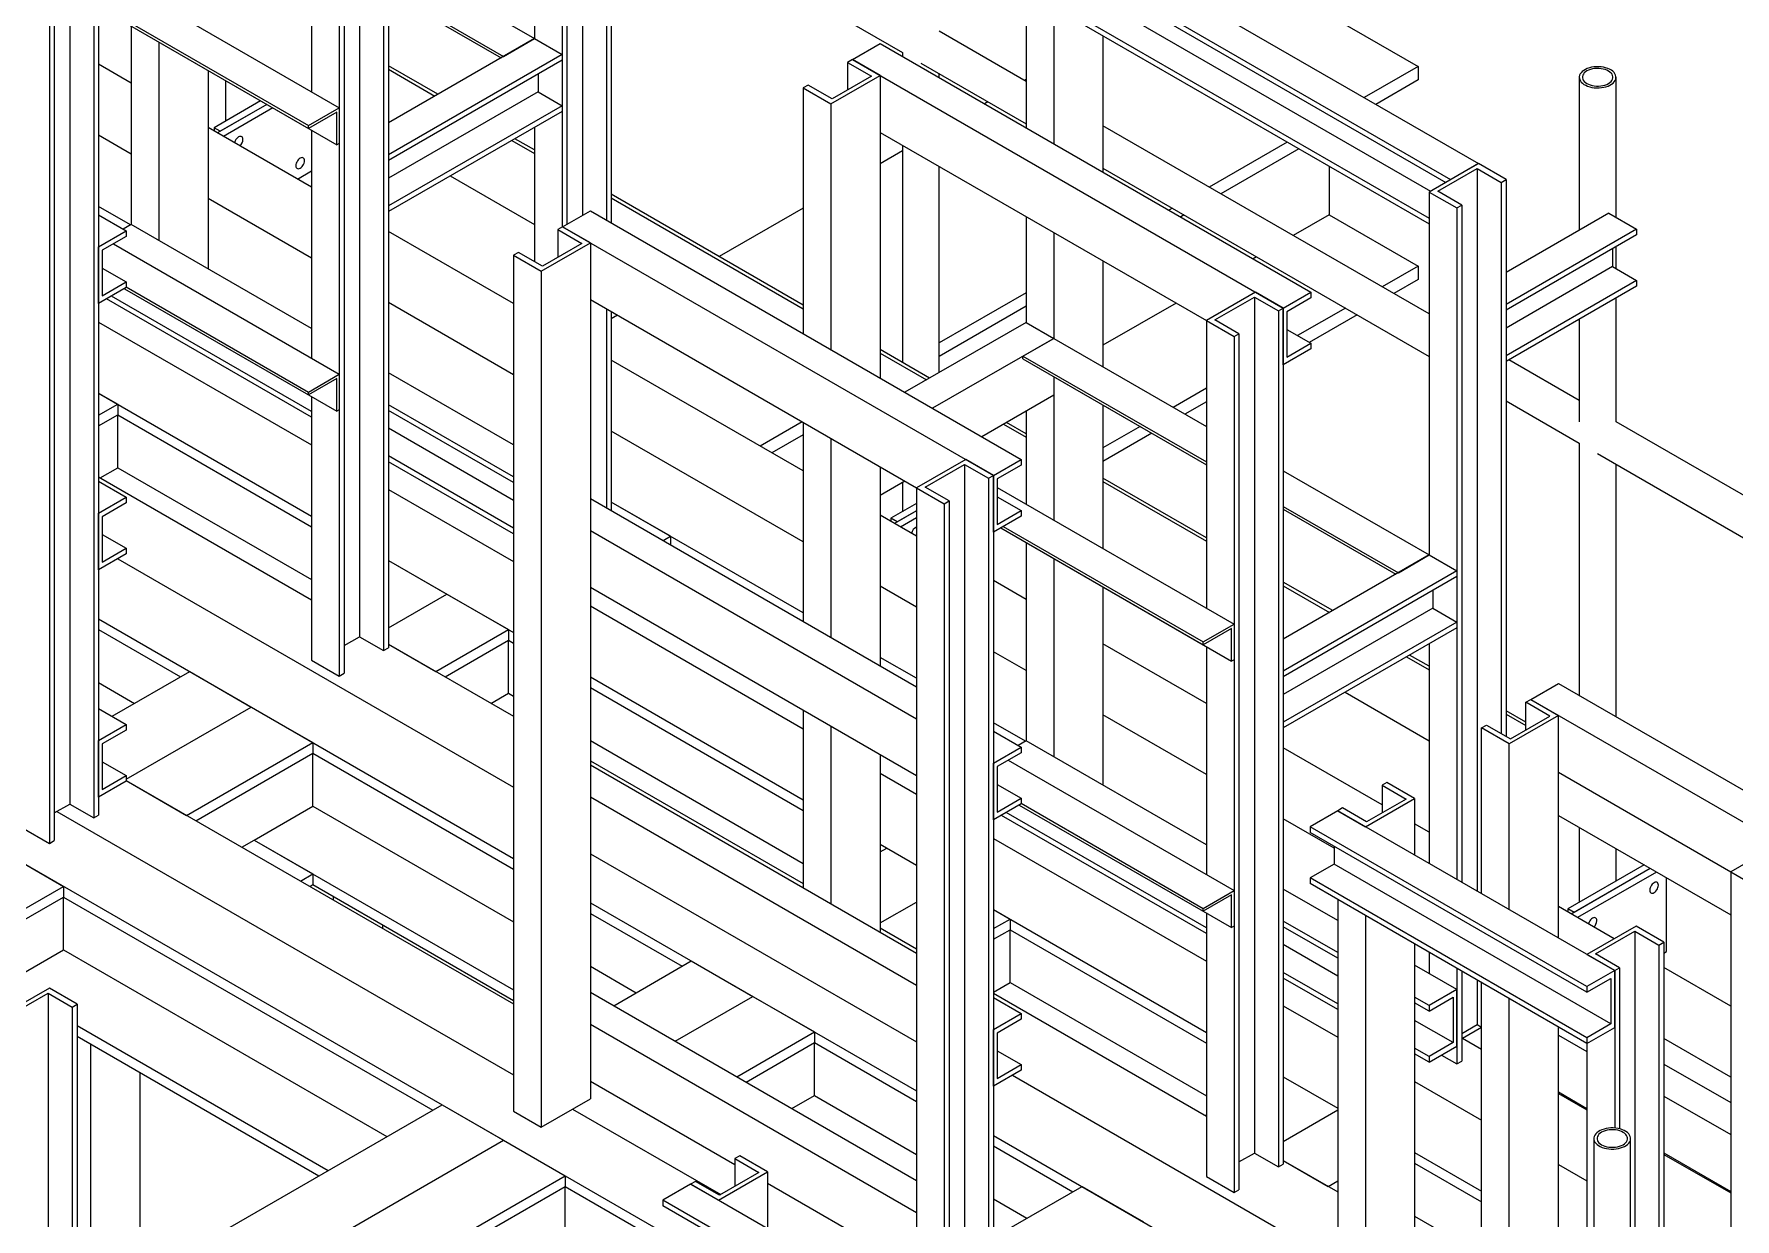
# Model space of a CAD drawing. Header units: millimetres. Extents: x 0 to 16187, y -20471 to 6290.
# Drawn here: x 1989.7 to 2136.2, y 5684.8 to 5787 of the extents above; entities that cross this region are included whole.
import ezdxf

# ---------------------------------------------------------------- set-up
doc = ezdxf.new("R2010")
doc.units = ezdxf.units.MM

msp = doc.modelspace()

# ---------------------------------------------------------------- linework, layer by layer
at = {"color": 7, "linetype": 'Continuous', "lineweight": 25}
for p, q in [((2036.91144, 5819.89426), (2036.91144, 5771.33839)), ((2038.97973, 5818.70027), (2038.97973, 5770.94039)), ((2039.40399, 5818.94519), (2039.40399, 5770.69547)), ((2032.77486, 5817.87365), (2032.77486, 5786.57973)), ((2035.16135, 5816.49597), (2035.16135, 5770.32809)), ((2035.58561, 5816.74089), (2035.58561, 5770.57301)), ((2017.71349, 5808.81152), (2017.71349, 5735.01665)), ((2020.20604, 5807.86245), (2020.20604, 5734.06757)), ((2013.57691, 5806.79091), (2013.57691, 5781.98849)), ((2019.78178, 5807.61753), (2019.78178, 5733.82265)), ((2015.9634, 5805.41323), (2015.9634, 5731.61835)), ((2016.38766, 5805.65815), (2016.38766, 5731.86327)), ((2039.40399, 5799.87534), (2064.48993, 5785.39353)), ((2081.77736, 5794.48356), (2114.1275, 5775.80823)), ((1992.73494, 5794.39172), (1992.73494, 5720.59684)), ((1994.80323, 5793.19772), (1994.80323, 5719.40284)), ((1995.22749, 5793.44264), (1995.22749, 5719.64777)), ((2020.20604, 5793.83555), (2032.77486, 5786.57973)), ((2075.14824, 5793.41203), (2075.14824, 5778.90037)), ((2079.39088, 5793.10587), (2111.74101, 5774.43054)), ((2093.02036, 5793.36464), (2108.93026, 5784.18005)), ((1995.54569, 5792.39769), (2015.9634, 5780.6108)), ((2077.53472, 5792.03434), (2077.53472, 5777.52268)), ((2079.39088, 5792.61595), (2111.31668, 5774.18558)), ((1990.98485, 5790.99342), (1990.98485, 5717.19854)), ((1991.40912, 5791.23834), (1991.40912, 5717.44346)), ((2020.20604, 5790.77402), (2030.12321, 5785.04896)), ((2020.20604, 5790.52906), (2029.91105, 5784.92648)), ((2020.20604, 5790.5286), (2029.91065, 5784.92625)), ((1995.86066, 5788.90891), (2015.75127, 5777.42631)), ((1995.86105, 5788.90914), (2013.31175, 5778.83507)), ((1996.07322, 5789.03162), (2013.31175, 5779.08003)), ((2079.39088, 5788.69655), (2109.88486, 5771.09275)), ((2081.45917, 5789.89055), (2109.9903, 5773.41987)), ((1998.03824, 5787.65182), (1998.03824, 5770.56206)), ((2075.14824, 5782.89515), (2067.65493, 5787.22094)), ((2079.39088, 5788.20663), (2109.88486, 5770.60283)), ((2000.42473, 5786.27413), (2000.42473, 5769.18437)), ((2032.77486, 5786.57973), (2020.20604, 5779.3239)), ((2030.12321, 5785.04896), (2032.77486, 5786.57973)), ((2032.77486, 5786.57973), (2035.16135, 5785.20204)), ((2060.19293, 5784.77851), (2062.57941, 5786.1562)), ((2062.57941, 5786.1562), (2099.70252, 5764.72549)), ((2081.77736, 5786.82894), (2081.77736, 5775.07346)), ((1998.03824, 5782.74591), (1995.22749, 5784.36852)), ((2035.16135, 5785.20204), (2020.20604, 5776.56852)), ((2035.16135, 5784.71211), (2020.20604, 5776.0786)), ((2024.46512, 5781.78261), (2020.20604, 5784.24133)), ((2035.16135, 5785.20204), (2035.16135, 5784.71211)), ((2060.19293, 5784.77851), (2059.76867, 5784.53359)), ((2059.76867, 5784.53359), (2061.83695, 5783.33959)), ((2059.76867, 5784.53359), (2059.76867, 5782.14559)), ((2060.19293, 5784.77851), (2097.31604, 5763.3478)), ((2062.57941, 5783.40082), (2060.19293, 5784.77851)), ((2064.48993, 5785.39353), (2064.48993, 5785.05328)), ((2066.07256, 5784.4799), (2075.14824, 5779.24062)), ((2108.93026, 5784.18005), (2104.27788, 5781.49429)), ((2108.93026, 5784.18005), (2108.93026, 5783.01648)), ((2004.66737, 5783.82491), (2004.66737, 5766.73515)), ((2006.15363, 5782.96691), (2006.15363, 5779.47044)), ((2020.20604, 5783.93517), (2024.19995, 5781.62954)), ((2033.09306, 5783.51812), (2033.09306, 5781.98672)), ((2058.33677, 5780.9516), (2062.57941, 5783.40082)), ((2061.83695, 5783.33959), (2058.44284, 5781.38021)), ((2062.57941, 5783.40082), (2062.57941, 5757.31658)), ((2067.65493, 5783.22616), (2067.65493, 5783.56642)), ((2075.14824, 5783.04728), (2075.01647, 5782.97122)), ((2108.93026, 5783.01648), (2105.28568, 5780.9125)), ((2122.82624, 5783.25068), (2122.82624, 5770.05157)), ((2125.99124, 5771.16198), (2125.99124, 5783.25068)), ((2033.09306, 5781.98672), (2020.20604, 5774.5472)), ((2033.09306, 5781.98672), (2035.16135, 5780.79272)), ((2056.37455, 5782.57421), (2055.95029, 5782.32929)), ((2055.95029, 5782.32929), (2055.95029, 5761.1435)), ((2055.95029, 5782.32929), (2058.33677, 5780.9516)), ((2058.44284, 5781.38021), (2056.37455, 5782.57421)), ((2009.18198, 5781.21868), (2005.17118, 5778.90329)), ((2009.71232, 5780.91252), (2005.46321, 5778.45957)), ((2009.71232, 5780.91252), (2005.70151, 5778.59714)), ((2010.24265, 5780.60637), (2005.99354, 5778.15341)), ((2013.31175, 5779.08003), (2015.9634, 5780.6108)), ((2015.75127, 5780.24337), (2013.31175, 5778.83507)), ((2015.75127, 5777.42631), (2015.75127, 5780.24337)), ((2015.9634, 5780.6108), (2015.9634, 5777.54877)), ((2035.16135, 5780.79272), (2020.20604, 5772.1592)), ((2035.16135, 5780.30279), (2020.20604, 5771.66928)), ((2035.16135, 5780.79272), (2035.16135, 5780.30279)), ((2058.33677, 5780.9516), (2058.33677, 5759.76581)), ((2071.85122, 5781.14395), (2071.55652, 5780.97383)), ((2013.57691, 5773.77562), (2004.66737, 5778.91899)), ((2005.70151, 5778.59714), (2005.17118, 5778.90329)), ((2005.17118, 5778.90329), (2005.17118, 5778.62815)), ((2013.31175, 5778.83507), (2013.31175, 5779.08003)), ((2013.57691, 5778.68154), (2013.57691, 5759.02328)), ((2032.77486, 5778.92511), (2032.77486, 5767.3584)), ((2062.57941, 5778.50158), (2090.68691, 5762.27547)), ((2109.88486, 5762.84213), (2081.77736, 5779.06824)), ((1998.03824, 5776.62285), (1995.22749, 5778.24546)), ((2015.9634, 5777.54877), (2015.75127, 5777.42631)), ((2030.82977, 5777.80223), (2032.77486, 5776.67935)), ((2032.77486, 5776.9855), (2031.09493, 5777.9553)), ((2064.48993, 5776.89438), (2062.57941, 5775.79146)), ((2064.48993, 5777.39866), (2064.48993, 5758.67678)), ((2097.64807, 5777.66698), (2090.92638, 5773.78663)), ((2098.65586, 5777.08519), (2091.93417, 5773.20484)), ((2020.20604, 5776.56852), (2020.20604, 5776.0786)), ((2067.65493, 5757.79231), (2067.65493, 5775.57154)), ((2081.77736, 5775.41371), (2109.88486, 5759.1876)), ((2101.26699, 5775.57782), (2101.26699, 5771.39536)), ((2114.1275, 5775.80823), (2109.88486, 5773.359)), ((2110.62732, 5773.42023), (2114.02143, 5775.37961)), ((2111.74101, 5774.43054), (2114.1275, 5775.80823)), ((2114.02143, 5775.37961), (2116.08972, 5774.18561)), ((2114.02143, 5775.37961), (2114.02143, 5713.07747)), ((2116.51398, 5774.43054), (2114.1275, 5775.80823)), ((2012.35853, 5774.47898), (2013.57691, 5775.18233)), ((2025.52561, 5774.7402), (2032.77486, 5770.55529)), ((2116.08972, 5774.18561), (2116.51398, 5774.43054)), ((2116.08972, 5774.18561), (2116.08972, 5726.67066)), ((2116.51398, 5774.43054), (2116.51398, 5726.42574)), ((2013.57691, 5767.65256), (2004.66737, 5772.79593)), ((2055.95029, 5763.60661), (2039.40399, 5773.15859)), ((2039.40399, 5772.85243), (2055.95029, 5763.30046)), ((2109.88486, 5773.359), (2112.27134, 5771.98131)), ((2109.88486, 5773.359), (2109.88486, 5742.06508)), ((2112.69561, 5772.22624), (2110.62732, 5773.42023)), ((1997.98431, 5770.53092), (1995.22749, 5772.1224)), ((1995.22749, 5771.39559), (1997.61398, 5770.0179)), ((2020.20604, 5772.1592), (2020.20604, 5771.66928)), ((2035.21438, 5770.3587), (2037.60087, 5771.73639)), ((2037.60087, 5771.73639), (2074.72397, 5750.30568)), ((2055.95029, 5771.96454), (2048.71132, 5767.78558)), ((2075.14824, 5771.24575), (2075.14824, 5762.1181)), ((2087.76112, 5771.95936), (2087.46642, 5771.78924)), ((2088.76891, 5771.37758), (2088.47421, 5771.20745)), ((2101.26699, 5771.39536), (2098.1678, 5769.60624)), ((2101.26699, 5771.39536), (2108.93026, 5766.97145)), ((2112.27134, 5771.98131), (2112.69561, 5772.22624)), ((2112.27134, 5771.98131), (2112.27134, 5714.08777)), ((2112.69561, 5772.22624), (2112.69561, 5713.84285)), ((2125.3705, 5771.52033), (2116.51398, 5766.40758)), ((2125.3705, 5771.52033), (2127.75698, 5770.14264)), ((1995.22749, 5768.64021), (1997.61398, 5770.0179)), ((1997.61398, 5769.52798), (1995.54569, 5768.33398)), ((1998.03824, 5770.56206), (1997.35481, 5770.16752)), ((1997.61398, 5770.0179), (1997.61398, 5769.52798)), ((2013.57691, 5761.59178), (1998.03824, 5770.56206)), ((2030.97174, 5763.7338), (2020.20604, 5769.94871)), ((2035.21438, 5770.3587), (2034.79012, 5770.11378)), ((2034.79012, 5770.11378), (2036.85841, 5768.91978)), ((2034.79012, 5770.11378), (2034.79012, 5767.72579)), ((2035.21438, 5770.3587), (2072.33749, 5748.92799)), ((2037.60087, 5768.98101), (2035.21438, 5770.3587)), ((2077.53472, 5769.86806), (2077.53472, 5760.74041)), ((2127.75698, 5770.14264), (2116.51398, 5763.6522)), ((2127.75698, 5769.65272), (2116.51398, 5763.16227)), ((2127.75698, 5770.14264), (2127.75698, 5769.65272)), ((1995.22749, 5763.74097), (1995.22749, 5768.64021)), ((1995.54569, 5768.33398), (1995.54569, 5764.41459)), ((1996.49712, 5768.88323), (2015.9634, 5757.64559)), ((2031.39601, 5768.1544), (2030.97174, 5767.90948)), ((2033.46429, 5766.9604), (2031.39601, 5768.1544)), ((2033.35823, 5766.53179), (2037.60087, 5768.98101)), ((2036.85841, 5768.91978), (2033.46429, 5766.9604)), ((2037.60087, 5768.98101), (2037.60087, 5695.18614)), ((2125.68869, 5768.45872), (2125.68869, 5766.92732)), ((2125.99124, 5766.75266), (2125.99124, 5768.63338)), ((1995.54569, 5766.80258), (1997.61398, 5765.60858)), ((2030.97174, 5767.90948), (2030.97174, 5694.1146)), ((2030.97174, 5767.90948), (2033.35823, 5766.53179)), ((2081.77736, 5767.41884), (2081.77736, 5758.29119)), ((2081.8444, 5767.38014), (2081.77736, 5767.34144)), ((2095.00255, 5767.77897), (2094.70785, 5767.60885)), ((2108.93026, 5766.97145), (2105.83107, 5765.18233)), ((2108.93026, 5766.97145), (2108.93026, 5765.80788)), ((2125.68869, 5766.92732), (2116.51398, 5761.63087)), ((2125.68869, 5766.92732), (2127.75698, 5765.73332)), ((1995.54569, 5764.41459), (1997.61398, 5765.60858)), ((1997.61398, 5765.60858), (1997.61398, 5765.11866)), ((1997.61398, 5765.17695), (2013.31175, 5756.11482)), ((2033.35823, 5766.53179), (2033.35823, 5692.73691)), ((2108.93026, 5765.80788), (2106.83887, 5764.60054)), ((2127.75698, 5765.73332), (2116.51398, 5759.24288)), ((2127.75698, 5765.2434), (2116.51398, 5758.75295)), ((2127.75698, 5765.73332), (2127.75698, 5765.2434)), ((1997.61398, 5765.11866), (1995.22749, 5763.74097)), ((2013.57691, 5753.93715), (1995.91093, 5764.13551)), ((2013.57691, 5754.42708), (1996.33527, 5764.38047)), ((1997.45191, 5765.0251), (2015.75127, 5754.4611)), ((1997.4523, 5765.02532), (2013.31175, 5755.86986)), ((2030.97174, 5757.61074), (2020.20604, 5763.82565)), ((2037.60087, 5764.08177), (2065.70836, 5747.85566)), ((2075.14824, 5764.6781), (2067.65493, 5760.35231)), ((2088.07803, 5763.78154), (2081.77736, 5760.14424)), ((2094.92955, 5764.72549), (2090.68691, 5762.27626)), ((2091.42937, 5762.33749), (2094.82348, 5764.29687)), ((2094.82348, 5764.29687), (2096.89177, 5763.10287)), ((2094.82348, 5764.29687), (2094.82348, 5690.502)), ((2097.31604, 5763.3478), (2094.92955, 5764.72549)), ((2097.31604, 5763.3478), (2099.70252, 5764.72549)), ((2099.70252, 5764.23556), (2097.63423, 5763.04156)), ((2099.70252, 5764.72549), (2099.70252, 5764.23556)), ((2125.99124, 5753.54411), (2125.99124, 5764.22406)), ((2038.97973, 5763.28577), (2038.97973, 5746.13797)), ((2039.40399, 5763.04085), (2039.40399, 5745.89304)), ((2039.94816, 5762.72671), (2039.40399, 5762.41257)), ((2075.14824, 5763.51453), (2067.65493, 5759.18874)), ((2090.68691, 5762.27626), (2090.68691, 5737.47383)), ((2090.68691, 5762.27626), (2093.07339, 5760.89857)), ((2093.49766, 5761.1435), (2091.42937, 5762.33749)), ((2096.89177, 5763.10287), (2097.31604, 5763.3478)), ((2096.89177, 5763.10287), (2096.89177, 5689.308)), ((2097.31604, 5758.44855), (2097.31604, 5763.3478)), ((2097.31604, 5763.3478), (2097.31604, 5689.55292)), ((2097.63423, 5763.04156), (2097.63423, 5759.12217)), ((2102.66582, 5763.35506), (2098.55212, 5760.98028)), ((2103.67361, 5762.77328), (2099.55991, 5760.39849)), ((2116.51398, 5763.6522), (2116.51398, 5763.16227)), ((2122.82624, 5762.39694), (2122.82624, 5753.54411)), ((1995.22749, 5762.14181), (2013.57691, 5751.54891)), ((2075.14824, 5762.1181), (2064.70514, 5756.08943)), ((2077.53472, 5760.74041), (2067.09163, 5754.71174)), ((2074.88307, 5759.20965), (2077.53472, 5760.74041)), ((2075.14824, 5762.1181), (2077.53472, 5760.74041)), ((2077.53472, 5760.74041), (2090.68691, 5753.14782)), ((2093.07339, 5760.89857), (2093.49766, 5761.1435)), ((2093.07339, 5760.89857), (2093.07339, 5687.1037)), ((2093.49766, 5761.1435), (2093.49766, 5687.34862)), ((2097.63423, 5761.51016), (2099.70252, 5760.31617)), ((2066.83849, 5757.32099), (2062.57941, 5759.7797)), ((2062.57941, 5759.47355), (2066.57333, 5757.16791)), ((2099.70252, 5759.82624), (2097.31604, 5758.44855)), ((2097.63423, 5759.12217), (2099.70252, 5760.31617)), ((2099.70252, 5760.31617), (2099.70252, 5759.82624)), ((1914.98855, 5758.06997), (2045.28089, 5682.85381)), ((2055.95029, 5749.314), (2039.40399, 5758.86597)), ((2074.88307, 5759.20965), (2090.68691, 5750.08628)), ((2074.88307, 5758.96468), (2074.88307, 5759.20965)), ((2074.88307, 5758.96468), (2090.68691, 5749.84132)), ((2116.51398, 5759.24288), (2116.51398, 5758.75295)), ((2122.82624, 5755.37122), (2116.74113, 5758.88408)), ((2013.31175, 5756.11482), (2015.9634, 5757.64559)), ((2015.75127, 5757.27816), (2013.31175, 5755.86986)), ((2015.75127, 5754.4611), (2015.75127, 5757.27816)), ((2015.9634, 5757.64559), (2015.9634, 5754.58356)), ((2030.97174, 5751.54996), (2020.20604, 5757.76486)), ((2077.32259, 5757.55592), (2077.32259, 5757.55638)), ((2077.32259, 5757.55592), (2090.68691, 5749.84086)), ((2077.53472, 5757.43346), (2077.53472, 5755.84117)), ((2077.53472, 5757.43346), (2077.53472, 5745.06643)), ((2090.68691, 5756.43979), (2087.83567, 5754.7938)), ((1995.22749, 5756.01875), (1996.87152, 5755.06967)), ((1995.22749, 5756.01875), (2013.57691, 5745.42585)), ((1995.22749, 5754.1206), (1996.87152, 5755.06967)), ((1996.87152, 5755.06967), (1996.87152, 5754.15106)), ((2013.31175, 5755.86986), (2013.31175, 5756.11482)), ((2013.57691, 5755.71633), (2013.57691, 5732.99604)), ((2030.97174, 5748.79458), (2020.20604, 5755.00949)), ((2077.53472, 5755.84117), (2071.33496, 5752.26212)), ((2081.77736, 5754.98424), (2081.77736, 5742.61721)), ((2090.68691, 5755.27622), (2088.84346, 5754.21202)), ((2116.51398, 5755.36069), (2122.82624, 5751.7167)), ((1995.22749, 5753.20199), (1996.87152, 5754.15106)), ((1996.87152, 5749.58769), (1996.87152, 5754.15106)), ((1996.87152, 5754.15106), (2013.57691, 5744.50724)), ((2015.9634, 5754.58356), (2015.75127, 5754.4611)), ((2030.97174, 5748.30466), (2020.20604, 5754.51956)), ((2055.85806, 5753.54212), (2052.24212, 5751.45468)), ((2055.95029, 5753.48887), (2055.95029, 5736.34107)), ((2075.14824, 5752.52387), (2073.46831, 5753.49367)), ((2075.14824, 5754.46348), (2075.14824, 5746.44412)), ((2148.86412, 5740.33988), (2125.99124, 5753.54411)), ((2030.97174, 5746.77325), (2020.20604, 5752.98816)), ((2055.95029, 5743.19093), (2039.40399, 5752.74291)), ((2055.95029, 5752.43179), (2053.24991, 5750.87289)), ((2058.33677, 5752.11118), (2058.33677, 5734.96338)), ((2073.20314, 5753.3406), (2075.14824, 5752.21772)), ((2084.97146, 5753.14033), (2081.77736, 5751.29642)), ((2085.97925, 5752.55854), (2081.77736, 5750.13285)), ((2030.97174, 5744.38526), (2020.20604, 5750.60017)), ((2122.82624, 5751.7167), (2122.82624, 5729.94573)), ((2124.40887, 5750.80306), (2148.86412, 5736.68535)), ((1995.36167, 5748.71608), (1996.87152, 5749.58769)), ((1996.87152, 5749.58769), (2013.57691, 5739.94387)), ((2030.97174, 5743.89534), (2020.20604, 5750.11024)), ((2062.57941, 5749.66196), (2062.57941, 5747.20765)), ((2062.57941, 5749.66196), (2062.57941, 5732.51416)), ((2069.951, 5750.30568), (2065.70836, 5747.85645)), ((2066.45082, 5747.91768), (2069.84494, 5749.87706)), ((2069.84494, 5749.87706), (2071.91322, 5748.68307)), ((2069.84494, 5749.87706), (2069.84494, 5676.64526)), ((2072.33749, 5748.92799), (2069.951, 5750.30568)), ((2072.33749, 5748.92799), (2074.72397, 5750.30568)), ((2074.72397, 5749.81575), (2072.65569, 5748.62176)), ((2074.72397, 5750.30568), (2074.72397, 5749.81575)), ((2097.31604, 5749.3209), (2109.88486, 5742.06508)), ((2125.99124, 5728.11862), (2125.99124, 5749.88958)), ((1995.22749, 5748.79353), (2013.57691, 5738.20064)), ((1995.22749, 5748.43038), (1997.61398, 5747.05269)), ((2020.20604, 5747.722), (2030.97174, 5741.50709)), ((2064.70514, 5748.43481), (2062.57941, 5747.20765)), ((2064.48993, 5748.31057), (2064.48993, 5745.79361)), ((2065.70836, 5747.85645), (2068.09485, 5746.47876)), ((2065.70836, 5747.85645), (2065.70836, 5676.58403)), ((2068.51911, 5746.72369), (2066.45082, 5747.91768)), ((2071.91322, 5748.68307), (2072.33749, 5748.92799)), ((2071.91322, 5748.68307), (2071.91322, 5677.83925)), ((2072.33749, 5744.02874), (2072.33749, 5748.92799)), ((2072.33749, 5748.92799), (2072.33749, 5677.65556)), ((2072.65569, 5748.62176), (2072.65569, 5744.70236)), ((2072.65569, 5747.88304), (2093.07339, 5736.09615)), ((2090.68691, 5743.55359), (2081.77736, 5748.69696)), ((2081.77736, 5748.39081), (2090.68691, 5743.24744)), ((1995.22749, 5745.675), (1997.61398, 5747.05269)), ((1997.61398, 5746.56277), (1995.54569, 5745.36877)), ((1997.61398, 5747.05269), (1997.61398, 5746.56277)), ((2037.60087, 5746.93396), (2065.70836, 5730.70785)), ((2044.49516, 5743.68078), (2039.40399, 5746.61985)), ((2055.95029, 5737.06787), (2039.40399, 5746.61985)), ((2065.70836, 5746.49699), (2063.50749, 5745.22645)), ((2068.09485, 5746.47876), (2068.51911, 5746.72369)), ((2068.09485, 5746.47876), (2068.09485, 5675.63495)), ((2068.51911, 5746.72369), (2068.51911, 5675.87987)), ((2072.65569, 5747.09035), (2074.72397, 5745.89636)), ((2097.31604, 5746.25937), (2107.23321, 5740.53431)), ((1995.22749, 5740.77576), (1995.22749, 5745.675)), ((1995.54569, 5745.36877), (1995.54569, 5741.44938)), ((2065.70836, 5743.68078), (2062.57941, 5745.48708)), ((2064.03782, 5744.9203), (2063.50749, 5745.22645)), ((2063.50749, 5745.22645), (2063.50749, 5744.95131)), ((2065.70836, 5745.88468), (2063.79952, 5744.78273)), ((2065.70836, 5745.88468), (2064.03782, 5744.9203)), ((2065.70836, 5745.27238), (2064.32985, 5744.47658)), ((2074.72397, 5745.40643), (2072.33749, 5744.02874)), ((2072.65569, 5744.70236), (2074.72397, 5745.89636)), ((2074.72397, 5745.89636), (2074.72397, 5745.40643)), ((2097.31604, 5746.01441), (2107.02104, 5740.41183)), ((2097.31604, 5746.01395), (2107.02064, 5740.4116)), ((1995.54569, 5743.83737), (1997.61398, 5742.64337)), ((2037.60087, 5744.17859), (2065.70836, 5727.95247)), ((2043.86566, 5743.31738), (2044.49516, 5743.68078)), ((2044.49516, 5743.68078), (2044.49516, 5742.95397)), ((2072.97065, 5744.39426), (2092.86126, 5732.91166)), ((2072.97105, 5744.39449), (2090.42174, 5734.32042)), ((2073.18321, 5744.51697), (2090.42174, 5734.56538)), ((2075.14824, 5743.13717), (2075.14824, 5726.04741)), ((1997.61398, 5742.15345), (1995.22749, 5740.77576)), ((1995.54569, 5741.44938), (1997.61398, 5742.64337)), ((1996.86854, 5741.72312), (2030.97174, 5722.03576)), ((1997.61398, 5742.64337), (1997.61398, 5742.15345)), ((2077.53472, 5741.75948), (2077.53472, 5724.66972)), ((2109.88486, 5742.06508), (2097.31604, 5734.80925)), ((2107.23321, 5740.53431), (2109.88486, 5742.06508)), ((2109.88486, 5742.06508), (2112.27134, 5740.68739)), ((2020.20604, 5741.59894), (2025.24418, 5738.69048)), ((2020.20604, 5741.59894), (2030.97174, 5735.38403)), ((2112.27134, 5740.68739), (2097.31604, 5732.05387)), ((2112.27134, 5740.68739), (2112.27134, 5740.19746)), ((2037.60087, 5739.27934), (2065.70836, 5723.05323)), ((2065.70836, 5737.55772), (2062.57941, 5739.36402)), ((2075.14824, 5738.23126), (2072.33749, 5739.85387)), ((2081.77736, 5739.31026), (2081.77736, 5722.2205)), ((2112.27134, 5740.19746), (2097.31604, 5731.56395)), ((2101.57511, 5737.26796), (2097.31604, 5739.72668)), ((2097.31604, 5739.42052), (2101.30995, 5737.11489)), ((2110.20306, 5739.00347), (2110.20306, 5737.47206)), ((2020.20604, 5735.78203), (2025.24418, 5738.69048)), ((2025.24418, 5738.69048), (2030.54748, 5735.62895)), ((2037.60087, 5737.68018), (2055.95029, 5727.08728)), ((2110.20306, 5737.47206), (2097.31604, 5730.03254)), ((2110.20306, 5737.47206), (2112.27134, 5736.27807)), ((1995.22749, 5736.54741), (2030.97174, 5715.9127)), ((2090.42174, 5734.56538), (2093.07339, 5736.09615)), ((2093.07339, 5736.09615), (2093.07339, 5733.03412)), ((2112.27134, 5736.27807), (2097.31604, 5727.64455)), ((2112.27134, 5736.27807), (2112.27134, 5735.78814)), ((1995.22749, 5735.6288), (2002.28075, 5731.55704)), ((2016.38766, 5734.25127), (2017.71349, 5735.01665)), ((2017.71349, 5735.01665), (2019.78178, 5733.82265)), ((2020.20604, 5734.37373), (2024.28958, 5732.01635)), ((2020.20604, 5734.37373), (2030.97174, 5728.15882)), ((2024.28958, 5732.01635), (2030.54748, 5735.62895)), ((2025.08521, 5731.55704), (2030.54748, 5734.71035)), ((2030.54748, 5735.62895), (2030.54748, 5734.71035)), ((2030.54748, 5730.14697), (2030.54748, 5734.71035)), ((2030.54748, 5734.71035), (2030.97174, 5734.46542)), ((2090.68691, 5729.26097), (2081.77736, 5734.40434)), ((2092.86126, 5735.72872), (2090.42174, 5734.32042)), ((2090.42174, 5734.32042), (2090.42174, 5734.56538)), ((2092.86126, 5732.91166), (2092.86126, 5735.72872)), ((2112.27134, 5735.78814), (2097.31604, 5727.15463)), ((2109.88486, 5734.41045), (2109.88486, 5715.46546)), ((2013.57691, 5732.99604), (2015.9634, 5731.61835)), ((2019.78178, 5733.82265), (2020.20604, 5734.06757)), ((2065.70836, 5731.43466), (2062.57941, 5733.24096)), ((2075.14824, 5732.10819), (2072.33749, 5733.73081)), ((2090.68691, 5734.16688), (2090.68691, 5714.50862)), ((2093.07339, 5733.03412), (2092.86126, 5732.91166)), ((2107.93976, 5733.28757), (2109.88486, 5732.1647)), ((2109.88486, 5732.47085), (2108.20493, 5733.44065)), ((1996.39513, 5728.15934), (2003.07638, 5732.01635)), ((2003.07638, 5732.01635), (2008.37968, 5728.95482)), ((2015.9634, 5731.61835), (2016.38766, 5731.86327)), ((2037.60087, 5731.55712), (2055.95029, 5720.96422)), ((2097.31604, 5732.05387), (2097.31604, 5731.56395)), ((1995.22749, 5731.06543), (1998.32833, 5729.27536)), ((2029.03763, 5729.27536), (2030.54748, 5730.14697)), ((2030.54748, 5730.14697), (2030.97174, 5729.90205)), ((2037.60087, 5730.63851), (2055.95029, 5720.04562)), ((2102.6356, 5730.22555), (2109.88486, 5726.04064)), ((2118.6353, 5729.60973), (2121.02179, 5730.98742)), ((2121.02179, 5730.98742), (2144.88664, 5717.21053)), ((1995.22749, 5728.8334), (1997.61398, 5727.45571)), ((1997.61398, 5722.73991), (2008.37968, 5728.95482)), ((2008.37968, 5728.95482), (2013.68298, 5725.89329)), ((2055.95029, 5728.68645), (2055.95029, 5713.37586)), ((2118.21104, 5727.66425), (2116.51398, 5728.64394)), ((2118.21104, 5729.36481), (2118.6353, 5729.60973)), ((2120.27933, 5728.17081), (2118.21104, 5729.36481)), ((2118.21104, 5726.97682), (2118.21104, 5729.36481)), ((2118.6353, 5729.60973), (2121.02179, 5728.23204)), ((2118.6353, 5729.60973), (2142.50016, 5715.83285)), ((1995.22749, 5726.07802), (1997.61398, 5727.45571)), ((1997.61398, 5727.45571), (1997.61398, 5726.96579)), ((2058.33677, 5727.30876), (2058.33677, 5711.99817)), ((2075.0943, 5726.01627), (2072.33749, 5727.60774)), ((2090.68691, 5723.13791), (2081.77736, 5728.28128)), ((2097.31604, 5727.64455), (2097.31604, 5727.15463)), ((2114.39266, 5727.16051), (2114.81693, 5727.40543)), ((2114.39266, 5712.86316), (2114.39266, 5727.16051)), ((2116.77915, 5725.78282), (2114.39266, 5727.16051)), ((2114.81693, 5727.40543), (2116.88522, 5726.21143)), ((2116.51398, 5728.33778), (2118.21104, 5727.35809)), ((2121.02179, 5728.23204), (2116.77915, 5725.78282)), ((2116.88522, 5726.21143), (2120.27933, 5728.17081)), ((2121.02179, 5709.03625), (2121.02179, 5728.23204)), ((1995.22749, 5721.17878), (1995.22749, 5726.07802)), ((1997.61398, 5726.96579), (1995.54569, 5725.77179)), ((1995.54569, 5725.77179), (1995.54569, 5721.8524)), ((2002.81121, 5719.61715), (2013.68298, 5725.89329)), ((2013.68298, 5725.89329), (2013.68298, 5724.97468)), ((2037.60087, 5726.07514), (2055.95029, 5715.48224)), ((2072.33749, 5726.88094), (2074.72397, 5725.50325)), ((2075.14824, 5726.04741), (2074.4648, 5725.65287)), ((2090.68691, 5717.07712), (2075.14824, 5726.04741)), ((2116.77915, 5711.48547), (2116.77915, 5725.78282)), ((1995.54569, 5724.24039), (1997.61398, 5723.04639)), ((2003.60684, 5719.15785), (2013.68298, 5724.97468)), ((2013.68298, 5720.41131), (2013.68298, 5724.97468)), ((2013.68298, 5724.97468), (2030.97174, 5714.99409)), ((2037.60087, 5724.33191), (2055.95029, 5713.73901)), ((2062.57941, 5724.85953), (2062.57941, 5709.60595)), ((2072.33749, 5724.12556), (2074.72397, 5725.50325)), ((2072.33749, 5719.22632), (2072.33749, 5724.12556)), ((2074.72397, 5725.01333), (2072.65569, 5723.81933)), ((2073.60712, 5724.36858), (2093.07339, 5713.13094)), ((2074.72397, 5725.50325), (2074.72397, 5725.01333)), ((2105.82783, 5720.5203), (2097.31604, 5725.43406)), ((1995.54569, 5721.8524), (1997.61398, 5723.04639)), ((1997.61398, 5723.04639), (1997.61398, 5722.55647)), ((1997.61398, 5722.61745), (2002.81121, 5719.61715)), ((1997.61398, 5722.61745), (2030.97174, 5703.36042)), ((2037.60087, 5723.96875), (2065.70836, 5707.74264)), ((2062.57941, 5723.26037), (2065.70836, 5721.45407)), ((2072.65569, 5723.81933), (2072.65569, 5719.89993)), ((2121.02179, 5723.3328), (2135.87103, 5714.76051)), ((1997.61398, 5722.55647), (1995.22749, 5721.17878)), ((2037.60087, 5721.21338), (2065.70836, 5704.98726)), ((2072.65569, 5722.28793), (2074.72397, 5721.09393)), ((2106.2521, 5722.46106), (2105.82783, 5722.21614)), ((2105.82783, 5722.21614), (2107.89612, 5721.02214)), ((2105.82783, 5722.21614), (2105.82783, 5719.82814)), ((2108.63858, 5721.08337), (2106.2521, 5722.46106)), ((1991.40912, 5719.83146), (1992.73494, 5720.59684)), ((1991.62125, 5719.95392), (2030.97174, 5697.23736)), ((1992.73494, 5720.59684), (1994.80323, 5719.40284)), ((2008.61833, 5717.48755), (2013.68298, 5720.41131)), ((2013.68298, 5720.41131), (2030.97174, 5710.43072)), ((2074.72397, 5720.60401), (2072.33749, 5719.22632)), ((2072.65569, 5719.89993), (2074.72397, 5721.09393)), ((2090.68691, 5709.91243), (2073.44526, 5719.86582)), ((2074.5619, 5720.51044), (2092.86126, 5709.94645)), ((2074.5623, 5720.51067), (2090.42174, 5711.35521)), ((2074.72397, 5721.09393), (2074.72397, 5720.60401)), ((2074.72397, 5720.6623), (2090.42174, 5711.60017)), ((2102.00946, 5720.01183), (2099.62297, 5718.63415)), ((2102.43372, 5720.25676), (2102.00946, 5720.01183)), ((2125.87431, 5706.23495), (2102.00946, 5720.01183)), ((2102.00946, 5720.01183), (2104.39594, 5718.63415)), ((2104.50201, 5719.06276), (2102.43372, 5720.25676)), ((2104.39594, 5718.63415), (2108.63858, 5721.08337)), ((2107.89612, 5721.02214), (2104.50201, 5719.06276)), ((2108.63858, 5721.08337), (2108.63858, 5716.18492)), ((1988.59837, 5718.57623), (1990.98485, 5717.19854)), ((1994.80323, 5719.40284), (1995.22749, 5719.64777)), ((2090.68691, 5709.4225), (2073.02093, 5719.62086)), ((2101.69126, 5716.78523), (2097.31604, 5719.311)), ((2123.48783, 5704.85726), (2099.62297, 5718.63415)), ((2099.62297, 5718.63415), (2099.62297, 5718.14422)), ((2109.88486, 5718.17823), (2108.63858, 5718.89769)), ((2121.02179, 5719.61143), (2135.87103, 5711.03914)), ((2122.82624, 5718.56974), (2122.82624, 5712.11677)), ((1990.98485, 5717.19854), (1991.40912, 5717.44346)), ((2007.55926, 5716.87616), (2008.61833, 5717.48755)), ((2008.61833, 5717.48755), (2013.68298, 5714.56378)), ((2008.61833, 5717.48755), (2030.97174, 5704.58319)), ((2062.57941, 5717.13731), (2065.70836, 5715.33101)), ((2062.57941, 5716.46377), (2063.16278, 5716.80054)), ((2063.16278, 5716.80054), (2065.70836, 5715.33101)), ((2072.33749, 5717.62716), (2090.68691, 5707.03426)), ((2123.48783, 5704.36733), (2099.62297, 5718.14422)), ((2101.69126, 5716.95022), (2101.69126, 5715.41882)), ((2140.11367, 5717.21053), (2135.87103, 5714.76131)), ((1986.90131, 5716.55562), (1992.20461, 5713.49409)), ((2037.60087, 5716.31413), (2065.70836, 5700.08802)), ((2101.69126, 5715.41882), (2099.62297, 5714.22483)), ((2125.55611, 5701.64194), (2101.69126, 5715.41882)), ((2128.41528, 5715.34325), (2121.8438, 5711.54962)), ((2125.99124, 5713.94389), (2125.99124, 5716.74262)), ((2012.62392, 5713.9524), (2013.68298, 5714.56378)), ((2013.68298, 5714.56378), (2013.68298, 5713.64518)), ((2123.48783, 5700.44794), (2099.62297, 5714.22483)), ((2099.62297, 5714.22483), (2099.62297, 5713.7349)), ((2128.94561, 5715.0371), (2122.13583, 5711.1059)), ((2128.94561, 5715.0371), (2122.37413, 5711.24347)), ((2129.47594, 5714.73095), (2122.66616, 5710.79974)), ((2130.32908, 5707.87459), (2130.32908, 5714.23844)), ((2135.87103, 5714.76131), (2138.25752, 5713.38362)), ((2135.87103, 5714.76131), (2135.87103, 5668.85314)), ((1979.75224, 5706.30549), (1992.20461, 5713.49409)), ((1980.54787, 5705.84618), (1992.20461, 5712.57548)), ((1992.20461, 5713.49409), (1992.20461, 5712.57548)), ((1992.20461, 5708.01211), (1992.20461, 5712.57548)), ((1992.20461, 5712.57548), (2024.02429, 5694.20637)), ((2013.41954, 5713.49309), (2013.68298, 5713.64518)), ((2013.68298, 5713.64518), (2030.97174, 5703.66459)), ((2015.43307, 5712.63487), (2015.43307, 5712.33071)), ((2090.42174, 5711.60017), (2093.07339, 5713.13094)), ((2092.86126, 5712.76351), (2090.42174, 5711.35521)), ((2092.86126, 5709.94645), (2092.86126, 5712.76351)), ((2093.07339, 5713.13094), (2093.07339, 5710.06891)), ((2102.00946, 5710.54076), (2097.31604, 5713.25021)), ((2123.48783, 5699.95801), (2099.62297, 5713.7349)), ((2102.00946, 5712.35721), (2102.00946, 5649.30527)), ((2037.60087, 5712.08579), (2065.70836, 5695.85967)), ((2037.60087, 5711.16718), (2045.50266, 5706.60557)), ((2062.57941, 5710.34071), (2065.70836, 5712.14702)), ((2072.33749, 5711.50409), (2073.76938, 5710.67748)), ((2072.33749, 5711.50409), (2090.68691, 5700.9112)), ((2090.42174, 5711.35521), (2090.42174, 5711.60017)), ((2090.68691, 5711.20167), (2090.68691, 5688.48139)), ((2104.39594, 5710.97952), (2104.39594, 5650.68296)), ((2125.83741, 5708.96902), (2121.02179, 5711.74902)), ((2122.37413, 5711.24347), (2121.8438, 5711.54962)), ((2121.8438, 5711.54962), (2121.8438, 5711.27448)), ((2019.67571, 5710.18565), (2019.67571, 5709.88148)), ((2062.53005, 5709.57745), (2062.57941, 5709.60595)), ((2062.57941, 5709.9121), (2065.70836, 5708.1058)), ((2072.33749, 5709.85087), (2073.76938, 5710.67748)), ((2072.33749, 5708.93226), (2073.76938, 5709.75887)), ((2073.76938, 5710.67748), (2073.76938, 5709.75887)), ((2073.76938, 5705.1955), (2073.76938, 5709.75887)), ((2073.76938, 5709.75887), (2090.68691, 5699.99259)), ((2093.07339, 5710.06891), (2092.86126, 5709.94645)), ((2102.00946, 5707.78538), (2097.31604, 5710.49483)), ((2102.00946, 5707.29546), (2097.31604, 5710.00491)), ((2127.73047, 5710.06186), (2123.48783, 5707.61264)), ((2124.23029, 5707.67387), (2127.6244, 5709.63325)), ((2127.6244, 5709.63325), (2129.69269, 5708.43925)), ((2127.6244, 5709.63325), (2127.6244, 5664.09246)), ((2130.11695, 5708.68417), (2127.73047, 5710.06186)), ((1987.13996, 5705.08835), (1992.20461, 5708.01211)), ((1992.20461, 5708.01211), (2020.07186, 5691.92469)), ((2102.00946, 5705.76405), (2097.31604, 5708.47351)), ((2108.63858, 5708.5303), (2108.63858, 5653.13219)), ((2129.69269, 5708.43925), (2130.11695, 5708.68417)), ((2129.69269, 5708.43925), (2129.69269, 5665.28646)), ((2130.11695, 5708.68417), (2130.11695, 5665.53138)), ((2037.60087, 5706.6038), (2041.55023, 5704.32389)), ((2039.61703, 5703.20787), (2046.29828, 5707.06488)), ((2046.29828, 5707.06488), (2051.60158, 5704.00334)), ((2112.27134, 5704.6167), (2108.63858, 5706.71384)), ((2109.88486, 5707.81084), (2109.88486, 5705.99438)), ((2123.48783, 5707.61264), (2125.87431, 5706.23495)), ((2126.29857, 5706.47987), (2124.23029, 5707.67387)), ((2130.11695, 5707.75213), (2130.32908, 5707.87459)), ((2135.87103, 5703.17673), (2130.11695, 5706.49849)), ((2072.33749, 5704.36889), (2073.76938, 5705.1955)), ((2073.76938, 5705.1955), (2090.68691, 5695.42922)), ((2102.00946, 5703.37606), (2097.31604, 5706.08551)), ((2102.00946, 5702.88614), (2097.31604, 5705.59559)), ((2112.27134, 5706.43315), (2112.27134, 5698.18644)), ((2112.69561, 5706.18823), (2112.69561, 5698.43136)), ((2114.02143, 5705.42285), (2114.02143, 5701.58474)), ((2114.39266, 5656.45395), (2114.39266, 5705.20854)), ((2125.87431, 5706.23495), (2123.48783, 5704.85726)), ((2123.48783, 5704.36733), (2125.55611, 5705.56133)), ((2125.55611, 5705.56133), (2125.55611, 5701.64194)), ((2125.87431, 5706.23495), (2126.29857, 5706.47987)), ((2125.87431, 5701.3357), (2125.87431, 5706.23495)), ((2125.87431, 5706.23495), (2125.87431, 5692.66271)), ((2126.29857, 5706.47987), (2126.29857, 5692.59508)), ((1990.98485, 5704.71949), (1986.74221, 5702.27027)), ((1987.48467, 5702.3315), (1990.87879, 5704.29088)), ((1990.87879, 5704.29088), (1992.94707, 5703.09688)), ((1990.87879, 5704.29088), (1990.87879, 5653.46947)), ((1993.37134, 5703.3418), (1990.98485, 5704.71949)), ((2037.60087, 5704.37177), (2065.70836, 5688.14566)), ((2044.92033, 5700.14634), (2051.60158, 5704.00334)), ((2051.60158, 5704.00334), (2056.90488, 5700.94181)), ((2072.33749, 5704.27888), (2090.68691, 5693.68599)), ((2072.33749, 5703.91573), (2074.72397, 5702.53804)), ((2109.88486, 5703.23901), (2108.63858, 5703.95847)), ((2112.27134, 5704.6167), (2109.88486, 5703.23901)), ((2109.88486, 5702.74908), (2111.95315, 5703.94308)), ((2111.95315, 5703.94308), (2111.95315, 5700.02368)), ((2112.27134, 5699.71745), (2112.27134, 5704.6167)), ((2116.77915, 5657.83163), (2116.77915, 5703.83085)), ((2123.48783, 5704.85726), (2123.48783, 5704.36733)), ((1992.94707, 5703.09688), (1993.37134, 5703.3418)), ((1992.94707, 5703.09688), (1992.94707, 5657.05146)), ((1993.37134, 5703.3418), (1993.37134, 5657.29638)), ((2072.33749, 5701.16035), (2074.72397, 5702.53804)), ((2074.72397, 5702.53804), (2074.72397, 5702.04812)), ((2097.31604, 5703.20735), (2102.00946, 5700.49789)), ((2109.88486, 5702.74908), (2108.63858, 5703.46854)), ((2109.88486, 5703.23901), (2109.88486, 5702.74908)), ((1993.37134, 5701.49105), (2015.00721, 5689.00093)), ((2037.60087, 5701.6164), (2065.70836, 5685.39029)), ((2050.22363, 5697.08481), (2056.90488, 5700.94181)), ((2056.90488, 5700.94181), (2056.90488, 5700.02321)), ((2072.33749, 5696.26111), (2072.33749, 5701.16035)), ((2074.72397, 5702.04812), (2072.65569, 5700.85412)), ((2072.65569, 5700.85412), (2072.65569, 5696.93472)), ((2111.95315, 5700.02368), (2108.63858, 5701.93714)), ((2112.69561, 5700.81935), (2114.02143, 5701.58474)), ((2112.74864, 5700.42135), (2114.39266, 5701.37043)), ((2114.02143, 5701.58474), (2114.39266, 5701.37043)), ((2121.02179, 5663.6236), (2121.02179, 5701.38163)), ((2121.02179, 5700.67379), (2123.48783, 5699.25018)), ((2125.55611, 5701.64194), (2123.48783, 5700.44794)), ((2123.48783, 5699.95801), (2125.87431, 5701.3357)), ((1993.37134, 5700.57244), (2014.21159, 5688.54162)), ((1994.53806, 5699.8989), (1994.53806, 5677.18434)), ((2051.01925, 5696.6255), (2056.90488, 5700.02321)), ((2056.90488, 5695.45983), (2056.90488, 5700.02321)), ((2056.90488, 5700.02321), (2065.70836, 5694.94107)), ((2072.65569, 5699.32272), (2074.72397, 5698.12872)), ((2109.88486, 5698.82969), (2108.63858, 5699.54915)), ((2111.95315, 5700.02368), (2109.88486, 5698.82969)), ((2109.88486, 5698.33976), (2112.27134, 5699.71745)), ((2112.69561, 5700.45197), (2112.74864, 5700.42135)), ((2112.69561, 5700.45197), (2114.39266, 5699.47228)), ((2112.74864, 5700.42135), (2114.39266, 5699.47228)), ((2123.48783, 5700.44794), (2123.48783, 5699.95801)), ((2123.48783, 5699.95801), (2123.48783, 5661.70447)), ((2135.87103, 5697.05367), (2130.11695, 5700.37543)), ((2072.65569, 5696.93472), (2074.72397, 5698.12872)), ((2074.72397, 5698.12872), (2074.72397, 5697.6388)), ((2109.88486, 5698.33976), (2108.63858, 5699.05922)), ((2109.88486, 5698.82969), (2109.88486, 5698.33976)), ((2110.9453, 5698.95194), (2112.27134, 5698.18644)), ((2112.27134, 5698.18644), (2112.69561, 5698.43136)), ((2130.11695, 5698.17864), (2135.87103, 5694.85688)), ((1998.78071, 5697.44968), (1998.78071, 5679.63356)), ((2037.60087, 5696.71715), (2050.06362, 5689.52255)), ((2074.72397, 5697.6388), (2072.33749, 5696.26111)), ((2073.97854, 5697.20846), (2102.00946, 5681.02656)), ((2097.31604, 5697.08429), (2102.00946, 5694.37483)), ((2108.63858, 5696.67098), (2114.39266, 5693.34922)), ((2033.35823, 5692.73691), (2037.60087, 5695.18614)), ((2054.97168, 5694.34382), (2056.90488, 5695.45983)), ((2056.90488, 5695.45983), (2065.70836, 5690.37769)), ((2121.02179, 5695.77455), (2123.48783, 5694.35093)), ((2121.02179, 5695.64537), (2123.48783, 5694.22176)), ((2121.39302, 5695.43106), (2121.39302, 5695.56024)), ((2130.11695, 5695.42327), (2135.87103, 5692.10151)), ((1993.37134, 5676.5108), (2024.81991, 5694.66568)), ((2024.81991, 5694.66568), (2030.12321, 5691.60415)), ((2030.97174, 5694.1146), (2033.35823, 5692.73691)), ((2036.06291, 5694.29829), (2048.83348, 5686.926)), ((2090.58084, 5693.74722), (2090.68691, 5693.80845)), ((2090.58084, 5693.74722), (2090.68691, 5693.68599)), ((2097.31604, 5691.5123), (2102.00946, 5694.22176)), ((2072.33749, 5692.03276), (2102.00946, 5674.9035)), ((1993.37134, 5670.38774), (2030.12321, 5691.60415)), ((2030.12321, 5691.60415), (2035.42651, 5688.54262)), ((2072.33749, 5691.11415), (2079.17862, 5687.16485)), ((2093.49766, 5689.73661), (2094.82348, 5690.502)), ((2094.82348, 5690.502), (2096.89177, 5689.308)), ((2108.63858, 5690.54792), (2114.39266, 5687.22616)), ((2124.08684, 5691.75685), (2124.08684, 5662.05027)), ((2127.25184, 5662.05027), (2127.25184, 5691.75685)), ((2130.11695, 5690.52402), (2135.87103, 5687.20226)), ((2130.11695, 5690.39484), (2135.87103, 5687.07308)), ((2050.48789, 5690.26907), (2050.06362, 5690.02414)), ((2050.06362, 5690.02414), (2052.13191, 5688.83015)), ((2050.06362, 5690.02414), (2050.06362, 5687.63615)), ((2052.87437, 5688.89138), (2050.48789, 5690.26907)), ((2096.89177, 5689.308), (2097.31604, 5689.55292)), ((2097.31604, 5689.85907), (2101.18745, 5687.62416)), ((2097.31604, 5689.85907), (2102.00946, 5687.14962)), ((2108.63858, 5689.62931), (2114.39266, 5686.30755)), ((2121.02179, 5689.52231), (2123.48783, 5688.09869)), ((1993.37134, 5664.26468), (2035.42651, 5688.54262)), ((1993.79573, 5663.59107), (2035.42651, 5687.62401)), ((2035.42651, 5688.54262), (2035.42651, 5687.62401)), ((2035.42651, 5683.06064), (2035.42651, 5687.62401)), ((2035.42651, 5687.62401), (2044.48526, 5682.3945)), ((2046.24525, 5687.81984), (2043.85876, 5686.44215)), ((2046.66951, 5688.06476), (2046.24525, 5687.81984)), ((2070.1101, 5674.04295), (2046.24525, 5687.81984)), ((2046.24525, 5687.81984), (2048.63173, 5686.44215)), ((2048.7378, 5686.87077), (2046.66951, 5688.06476)), ((2048.63173, 5686.44215), (2052.87437, 5688.89138)), ((2052.13191, 5688.83015), (2048.7378, 5686.87077)), ((2052.87437, 5688.89138), (2052.87437, 5683.99293)), ((2052.87437, 5687.89994), (2065.70836, 5680.49104)), ((2073.29299, 5683.76715), (2079.97424, 5687.62416)), ((2079.97424, 5687.62416), (2085.27754, 5684.56263)), ((2090.68691, 5688.48139), (2093.07339, 5687.1037)), ((2101.18745, 5687.62416), (2102.00946, 5688.09869)), ((2067.72362, 5672.66527), (2043.85876, 5686.44215)), ((2043.85876, 5686.44215), (2043.85876, 5685.95223)), ((2072.33749, 5686.55078), (2075.22619, 5684.88317)), ((2093.07339, 5687.1037), (2093.49766, 5687.34862)), ((2101.98307, 5687.16485), (2102.00946, 5687.18009)), ((2067.72362, 5672.17534), (2043.85876, 5685.95223)), ((2108.63858, 5685.06594), (2114.39266, 5681.74418))]:
    msp.add_line(p, q, dxfattribs=at)
at = {"color": 7, "linetype": 'Continuous', "lineweight": 25, "flags": 128}
for points in [[(2122.85993, 5783.0632), (2122.91557, 5782.9481), (2122.99676, 5782.83818), (2123.1021, 5782.73531), (2123.22981, 5782.64126), (2123.37769, 5782.55764), (2123.54321, 5782.48588), (2123.72353, 5782.4272), (2123.91559, 5782.38262), (2124.11608, 5782.35288), (2124.32158, 5782.33851), (2124.52857, 5782.33975), (2124.7335, 5782.35657), (2124.93289, 5782.38869), (2125.1233, 5782.43556), (2125.30149, 5782.49638), (2125.4644, 5782.5701), (2125.60925, 5782.65547), (2125.73356, 5782.75102), (2125.83521, 5782.85512), (2125.91244, 5782.96599), (2125.96395, 5783.08173), (2125.98884, 5783.20036), (2125.9867, 5783.31985), (2125.95756, 5783.43816), (2125.90192, 5783.55326), (2125.82073, 5783.66319), (2125.71538, 5783.76605), (2125.58768, 5783.8601), (2125.4398, 5783.94372), (2125.27428, 5784.01549), (2125.09395, 5784.07416), (2124.9019, 5784.11875), (2124.70141, 5784.14848), (2124.49591, 5784.16285), (2124.28892, 5784.16162), (2124.08398, 5784.1448), (2123.8846, 5784.11268), (2123.69419, 5784.06581), (2123.516, 5784.00499), (2123.35308, 5783.93127), (2123.20823, 5783.8459), (2123.08392, 5783.75035), (2122.98228, 5783.64625), (2122.90505, 5783.53538), (2122.85354, 5783.41964), (2122.82865, 5783.301), (2122.83079, 5783.18151), (2122.85993, 5783.0632)], [(2123.12124, 5783.09483), (2123.17277, 5782.99064), (2123.24945, 5782.89175), (2123.34974, 5782.80016), (2123.47158, 5782.71774), (2123.61251, 5782.64617), (2123.76964, 5782.58691), (2123.93978, 5782.54116), (2124.11947, 5782.50985), (2124.30504, 5782.49362), (2124.49273, 5782.49281), (2124.67871, 5782.50742), (2124.85919, 5782.53717), (2125.03051, 5782.58144), (2125.18916, 5782.63933), (2125.33193, 5782.70967), (2125.45591, 5782.79103), (2125.55856, 5782.88174), (2125.63781, 5782.97996), (2125.69204, 5783.08369), (2125.72015, 5783.19082), (2125.72156, 5783.29917), (2125.69624, 5783.40653), (2125.64472, 5783.51072), (2125.56803, 5783.60962), (2125.46775, 5783.70121), (2125.3459, 5783.78363), (2125.20498, 5783.8552), (2125.04785, 5783.91446), (2124.87771, 5783.96021), (2124.69802, 5783.99152), (2124.51244, 5784.00774), (2124.32476, 5784.00856), (2124.13878, 5783.99394), (2123.95829, 5783.9642), (2123.78698, 5783.91993), (2123.62833, 5783.86203), (2123.48556, 5783.79169), (2123.36158, 5783.71034), (2123.25893, 5783.61963), (2123.17967, 5783.52141), (2123.12544, 5783.41768), (2123.09734, 5783.31055), (2123.09593, 5783.2022), (2123.12124, 5783.09483)], [(2007.66373, 5777.89278), (2007.65443, 5777.9828), (2007.62697, 5778.05756), (2007.58274, 5778.11331), (2007.52396, 5778.14725), (2007.45357, 5778.15769), (2007.37511, 5778.1441), (2007.2925, 5778.10716), (2007.2099, 5778.04873), (2007.13143, 5777.97172), (2007.06104, 5777.88002), (2007.00226, 5777.77821), (2006.95804, 5777.67139), (2006.93949, 5777.60733)], [(2012.96704, 5776.05507), (2012.95773, 5776.14509), (2012.93027, 5776.21985), (2012.88604, 5776.2756), (2012.82726, 5776.30954), (2012.75688, 5776.31998), (2012.67841, 5776.30639), (2012.5958, 5776.26945), (2012.5132, 5776.21101), (2012.43473, 5776.13401), (2012.36435, 5776.0423), (2012.30556, 5775.94049), (2012.26134, 5775.83368), (2012.23388, 5775.72722), (2012.22457, 5775.62646), (2012.23388, 5775.53644), (2012.26134, 5775.46168), (2012.30556, 5775.40593), (2012.36435, 5775.37199), (2012.43473, 5775.36155), (2012.5132, 5775.37514), (2012.5958, 5775.41208), (2012.67841, 5775.47051), (2012.75688, 5775.54752), (2012.82726, 5775.63922), (2012.88604, 5775.74103), (2012.93027, 5775.84785), (2012.95773, 5775.95431), (2012.96704, 5776.05507)], [(2129.63965, 5713.60065), (2129.63035, 5713.69066), (2129.60289, 5713.76542), (2129.55866, 5713.82117), (2129.49988, 5713.85512), (2129.42949, 5713.86555), (2129.35103, 5713.85196), (2129.26842, 5713.81502), (2129.18582, 5713.75659), (2129.10735, 5713.67959), (2129.03696, 5713.58788), (2128.97818, 5713.48607), (2128.93396, 5713.37925), (2128.9065, 5713.2728), (2128.89719, 5713.17203), (2128.9065, 5713.08201), (2128.93396, 5713.00726), (2128.97818, 5712.95151), (2129.03696, 5712.91756), (2129.10735, 5712.90712), (2129.18582, 5712.92071), (2129.26842, 5712.95765), (2129.35103, 5713.01609), (2129.42949, 5713.09309), (2129.49988, 5713.1848), (2129.55866, 5713.28661), (2129.60289, 5713.39342), (2129.63035, 5713.49988), (2129.63965, 5713.60065)], [(2124.33635, 5710.53912), (2124.32705, 5710.62913), (2124.29959, 5710.70389), (2124.25536, 5710.75964), (2124.19658, 5710.79359), (2124.12619, 5710.80402), (2124.04773, 5710.79043), (2123.96512, 5710.75349), (2123.88252, 5710.69506), (2123.80405, 5710.61805), (2123.73366, 5710.52635), (2123.67488, 5710.42454), (2123.63065, 5710.31772), (2123.61211, 5710.25366)], [(2125.34458, 5692.65096), (2125.14519, 5692.61884), (2124.95478, 5692.57197), (2124.77659, 5692.51115), (2124.61368, 5692.43743), (2124.46883, 5692.35206), (2124.34452, 5692.25651), (2124.24288, 5692.15241), (2124.16564, 5692.04154), (2124.11414, 5691.9258), (2124.08924, 5691.80717), (2124.09138, 5691.68768), (2124.12052, 5691.56937), (2124.17616, 5691.45426), (2124.25735, 5691.34434), (2124.3627, 5691.24147), (2124.4904, 5691.14743), (2124.63828, 5691.06381), (2124.8038, 5690.99204), (2124.98413, 5690.93337), (2125.17618, 5690.88878), (2125.37667, 5690.85905), (2125.58217, 5690.84468), (2125.78916, 5690.84591), (2125.9941, 5690.86273), (2126.19348, 5690.89485), (2126.3839, 5690.94172), (2126.56208, 5691.00254), (2126.725, 5691.07626), (2126.86985, 5691.16163), (2126.99416, 5691.25718), (2127.0958, 5691.36128), (2127.17303, 5691.47215), (2127.22454, 5691.58789), (2127.24943, 5691.70653), (2127.24729, 5691.82602), (2127.21815, 5691.94433), (2127.16251, 5692.05943), (2127.08133, 5692.16935), (2126.97598, 5692.27222), (2126.84827, 5692.36627), (2126.7004, 5692.44989), (2126.53488, 5692.52165), (2126.35455, 5692.58033), (2126.16249, 5692.62491), (2125.962, 5692.65465), (2125.75651, 5692.66902), (2125.54952, 5692.66778), (2125.34458, 5692.65096)], [(2125.39937, 5692.5001), (2125.21889, 5692.47036), (2125.04757, 5692.42609), (2124.88892, 5692.3682), (2124.74615, 5692.29786), (2124.62218, 5692.2165), (2124.51952, 5692.12579), (2124.44027, 5692.02757), (2124.38604, 5691.92384), (2124.35793, 5691.81671), (2124.35652, 5691.70836), (2124.38184, 5691.601), (2124.43336, 5691.49681), (2124.51005, 5691.39791), (2124.61033, 5691.30632), (2124.73218, 5691.2239), (2124.8731, 5691.15233), (2125.03023, 5691.09307), (2125.20037, 5691.04732), (2125.38006, 5691.01601), (2125.56564, 5690.99979), (2125.75333, 5690.99897), (2125.9393, 5691.01359), (2126.11979, 5691.04333), (2126.2911, 5691.0876), (2126.44975, 5691.1455), (2126.59252, 5691.21584), (2126.7165, 5691.29719), (2126.81916, 5691.3879), (2126.89841, 5691.48612), (2126.95264, 5691.58985), (2126.98074, 5691.69698), (2126.98215, 5691.80533), (2126.95684, 5691.9127), (2126.90531, 5692.01689), (2126.82863, 5692.11578), (2126.72834, 5692.20737), (2126.6065, 5692.28979), (2126.46557, 5692.36136), (2126.30844, 5692.42062), (2126.1383, 5692.46637), (2125.95861, 5692.49768), (2125.77304, 5692.51391), (2125.58535, 5692.51472), (2125.39937, 5692.5001)]]:
    msp.add_lwpolyline(points, dxfattribs=at)
at = {"color": 7, "linetype": 'Continuous', "lineweight": 25}
for centre, radius, start, end in [((2006.84809, 5777.93215), 0.81659, 313.232442, 357.2370848), ((2066.03351, 5743.76128), 0.77638, 114.7591319, 167.41133), ((2123.52071, 5710.57848), 0.81659, 313.232442, 357.2370848)]:
    msp.add_arc(centre, radius, start, end, dxfattribs=at)

doc.saveas('drawing.dxf')
